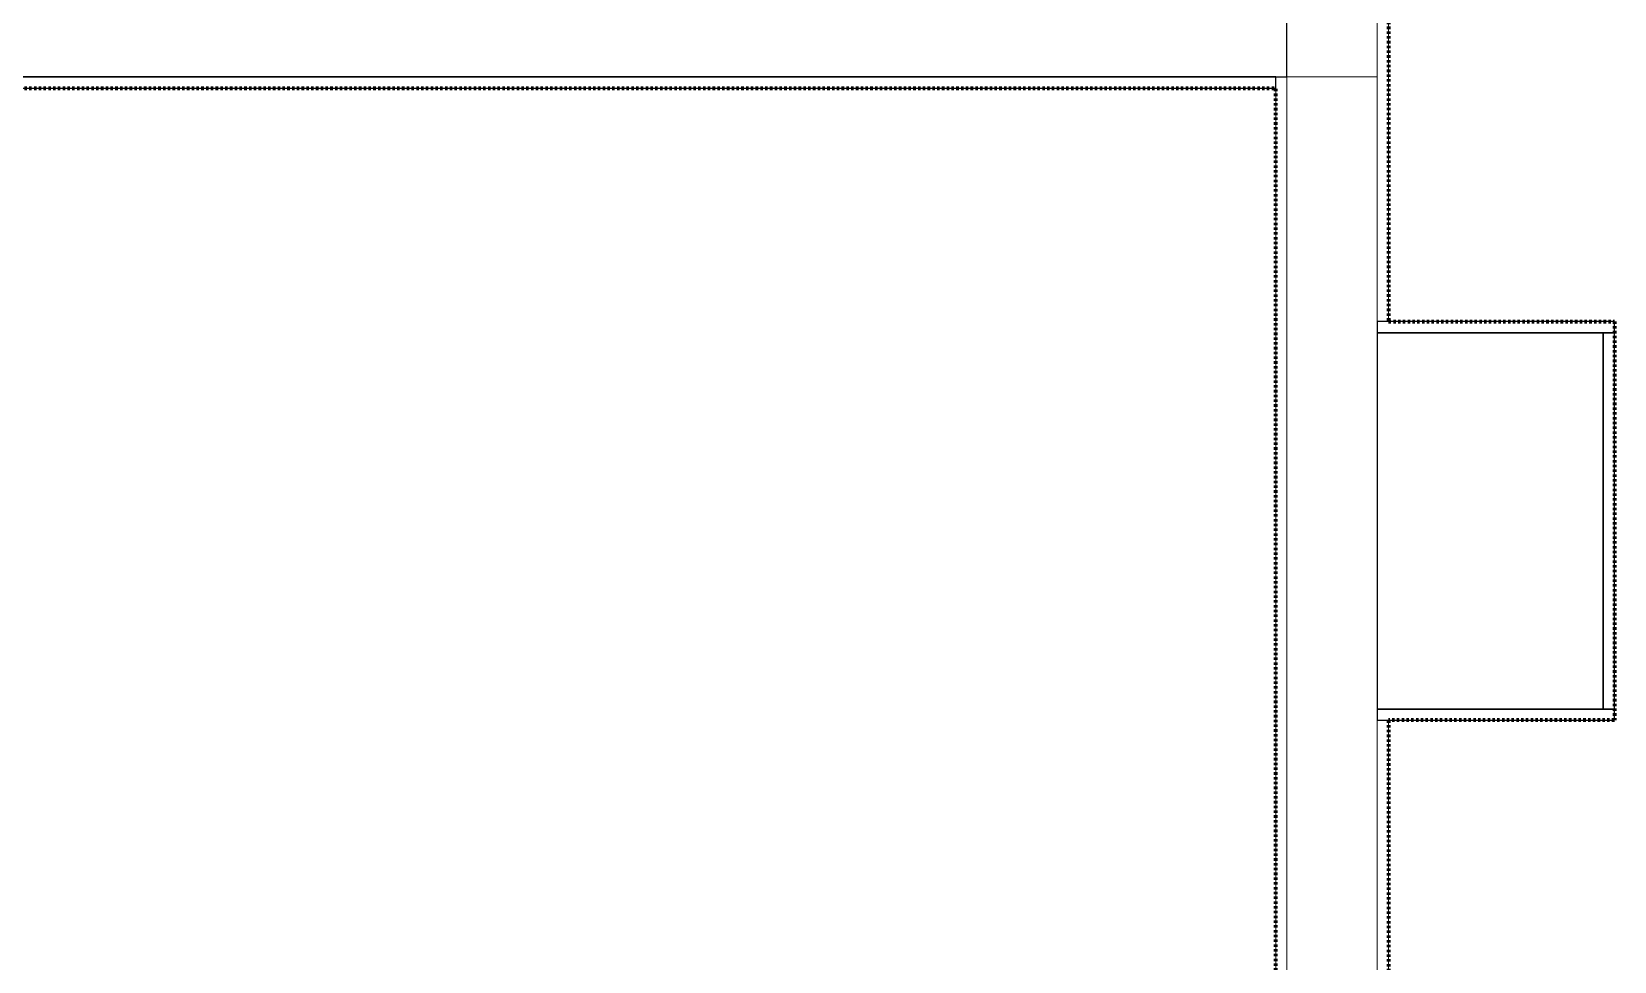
# Model space of a CAD drawing. Header units: millimetres. Extents: x -5300 to 98858, y -5196 to 93886.
# Drawn here: x 4062 to 6165, y 5415 to 6650 of the extents above; entities that cross this region are included whole.
import ezdxf

# ---------------------------------------------------------------- set-up
doc = ezdxf.new("R2010")
doc.units = ezdxf.units.MM
doc.linetypes.add('Штрих', pattern=[6.35, 3.175, -3.175])
doc.linetypes.add('Штрих_2_', pattern=[6.35, 3.175, -3.175])
for name, color, linetype, lineweight, true_color in [('_Разделитель помещений_', 4, 'Штрих', 70, 0x00ffff), ('Колонны', 7, 'Continuous', 18, 0x7f7f7f), ('Перекрытия', 7, 'Continuous', 18, 0x7f7f7f), ('Стены', 7, 'Continuous', 18, 0x7f7f7f), ('Стены разрез', 7, 'Continuous', 50, 0x7f7f7f)]:
    doc.layers.add(name, color=color, linetype=linetype, lineweight=lineweight, true_color=true_color)

# ---------------------------------------------------------------- blocks, each defined once
blk = doc.blocks.new('ПЕР-002 - ПЕР-002-240075-Подвал')
at = {"layer": 'Перекрытия', "color": 254, "true_color": 0xd4d4d4}
for p, q in [((5850, 9370), (5850, 6250)), ((5850, 6250), (5850, 9370)), ((5730, 6590), (1110, 6590)), ((1110, 6590), (5730, 6590)), ((5730, 5370), (5730, 6590)), ((5730, 6590), (5730, 5370)), ((5730, 6590), (5730, 6590)), ((5850, 6250), (6150, 6250)), ((6150, 6250), (5850, 6250)), ((5850, 6250), (5850, 6250)), ((6150, 6250), (6150, 5750)), ((6150, 5750), (6150, 6250)), ((6150, 6250), (6150, 6250)), ((6150, 5750), (5850, 5750)), ((5850, 5750), (5850, 5370)), ((5850, 5370), (5850, 5750)), ((5850, 5750), (6150, 5750)), ((5850, 5750), (5850, 5750)), ((6150, 5750), (6150, 5750))]:
    blk.add_line(p, q, dxfattribs=at)
blk = doc.blocks.new('СТ_ВОКОЛ-002 - СТ_ВОКОЛ-002 2-240345-Подвал')
at = {"layer": 'Стены', "color": 254, "true_color": 0xd4d4d4}
blk.add_line((5850, 5750), (6150, 5750), dxfattribs=at)
blk = doc.blocks.new('СТ_ВОКОЛ-002 - СТ_ВОКОЛ-002-240342-Подвал')
at = {"layer": 'Стены', "color": 254, "true_color": 0xd4d4d4}
for p, q in [((5850, 5750), (5850, 5750)), ((6165, 5750), (6165, 5750)), ((5850, 5735), (5850, 5735)), ((6165, 5735), (6165, 5735))]:
    blk.add_line(p, q, dxfattribs=at)
at = {"layer": 'Стены разрез', "color": 254, "lineweight": 25, "true_color": 0xd4d4d4}
for p, q in [((6165, 5750), (5850, 5750)), ((5850, 5750), (5850, 5735)), ((6165, 5735), (6165, 5750)), ((5850, 5735), (6165, 5735))]:
    blk.add_line(p, q, dxfattribs=at)
blk.add_blockref('СТ_ВОКОЛ-002 - СТ_ВОКОЛ-002 2-240345-Подвал', (0, 0))
blk = doc.blocks.new('СТ_ВОКОЛ-004 - СТ_ВОКОЛ-004 2-240361-Подвал')
at = {"layer": 'Стены', "color": 254, "true_color": 0xd4d4d4}
blk.add_line((6150, 6250), (5850, 6250), dxfattribs=at)
blk = doc.blocks.new('СТ_ВОКОЛ-004 - СТ_ВОКОЛ-004-240358-Подвал')
at = {"layer": 'Стены', "color": 254, "true_color": 0xd4d4d4}
for p, q in [((5850, 6265), (5850, 6265)), ((5850, 6250), (5850, 6250)), ((6165, 6265), (6165, 6265)), ((6165, 6250), (6165, 6250))]:
    blk.add_line(p, q, dxfattribs=at)
at = {"layer": 'Стены разрез', "color": 254, "lineweight": 25, "true_color": 0xd4d4d4}
for p, q in [((5850, 6265), (5850, 6250)), ((6165, 6265), (5850, 6265)), ((5850, 6250), (6165, 6250)), ((6165, 6250), (6165, 6265))]:
    blk.add_line(p, q, dxfattribs=at)
blk.add_blockref('СТ_ВОКОЛ-004 - СТ_ВОКОЛ-004 2-240361-Подвал', (0, 0))
blk = doc.blocks.new('СТ_ВОКОЛ-002 9178 - СТ_ВОКОЛ-002 2-240407-Подвал')
at = {"layer": 'Стены', "color": 254, "true_color": 0xd4d4d4}
blk.add_line((6150, 5750), (6150, 6250), dxfattribs=at)
blk = doc.blocks.new('СТ_ВОКОЛ-002 9178 - СТ_ВОКОЛ-002 9178-240404-Подвал')
at = {"layer": 'Стены', "color": 254, "true_color": 0xd4d4d4}
for p, q in [((6150, 6250), (6150, 6250)), ((6165, 6250), (6165, 6250)), ((6150, 5750), (6150, 5750)), ((6165, 5750), (6165, 5750))]:
    blk.add_line(p, q, dxfattribs=at)
at = {"layer": 'Стены разрез', "color": 254, "lineweight": 25, "true_color": 0xd4d4d4}
for p, q in [((6165, 6250), (6150, 6250)), ((6150, 6250), (6150, 5750)), ((6165, 5750), (6165, 6250)), ((6150, 5750), (6165, 5750))]:
    blk.add_line(p, q, dxfattribs=at)
blk.add_blockref('СТ_ВОКОЛ-002 9178 - СТ_ВОКОЛ-002 2-240407-Подвал', (0, 0))
blk = doc.blocks.new('СТВ_Перегородка_Кирпич 150443 - СТВ_Перегородка_Кирпич 2-246716-Подвал')
at = {"layer": 'Стены', "color": 254, "true_color": 0xd4d4d4}
blk.add_line((5850, 6590), (990, 6590), dxfattribs=at)
blk = doc.blocks.new('СТВ_Перегородка_Кирпич 150443 - СТВ_Перегородка_Кирпич 150443-246713-Подвал')
at = {"layer": 'Стены', "color": 254, "true_color": 0xd4d4d4}
for p, q in [((5715, 6590), (5715, 6590)), ((5730, 6590), (5730, 6590)), ((5715, 6575), (5715, 6575))]:
    blk.add_line(p, q, dxfattribs=at)
at = {"layer": 'Стены разрез', "color": 254, "lineweight": 25, "true_color": 0xd4d4d4}
for p, q in [((5730, 6590), (5730, 6710)), ((1110, 6590), (5730, 6590)), ((5715, 6590), (1125, 6590)), ((5715, 6575), (5715, 6590)), ((1125, 6575), (5715, 6575))]:
    blk.add_line(p, q, dxfattribs=at)
blk.add_blockref('СТВ_Перегородка_Кирпич 150443 - СТВ_Перегородка_Кирпич 2-246716-Подвал', (0, 0))
blk = doc.blocks.new('СТВ_Перегородка_Кирпич 156547 - СТВ_Перегородка_Кирпич 2-246843-Подвал')
at = {"layer": 'Стены', "color": 254, "true_color": 0xd4d4d4}
blk.add_line((5850, 0), (5850, 13370), dxfattribs=at)
blk = doc.blocks.new('СТВ_Перегородка_Кирпич 156547 - СТВ_Перегородка_Кирпич-246836-Подвал')
at = {"layer": 'Стены', "color": 254, "true_color": 0xd4d4d4}
for p, q in [((5730, 13490), (5730, 150)), ((5850, 13490), (5850, 150)), ((5850, 11235), (5850, 6265)), ((5865, 11235), (5865, 6265)), ((5730, 5370), (5730, 9370)), ((5730, 9370), (5730, 5370)), ((5850, 9370), (5850, 5370)), ((5850, 9370), (5850, 5370)), ((5850, 6265), (5850, 9370)), ((5850, 9370), (5850, 6265)), ((5865, 9370), (5865, 6265)), ((5865, 9370), (5865, 6265)), ((5715, 5370), (5715, 6590)), ((5715, 6590), (5730, 6590)), ((5715, 6590), (5715, 6590)), ((5730, 6590), (5715, 6590)), ((5730, 6590), (5715, 6590)), ((5715, 6590), (5715, 170)), ((5715, 6590), (5715, 6590)), ((5715, 6590), (5715, 5370)), ((5730, 6590), (5730, 170)), ((5730, 6590), (5730, 6590)), ((5730, 6590), (5730, 5370)), ((5730, 6590), (5730, 5370)), ((5730, 6590), (5730, 6590)), ((5850, 6265), (5865, 6265)), ((5850, 6265), (5865, 6265)), ((5850, 6265), (5850, 6265)), ((5865, 6265), (5850, 6265)), ((5850, 6265), (5850, 6265)), ((5865, 6265), (5865, 6265)), ((5865, 6265), (5865, 6265)), ((5850, 5370), (5850, 5735)), ((5850, 5735), (5865, 5735)), ((5865, 5735), (5850, 5735)), ((5850, 5735), (5850, 5735)), ((5865, 5735), (5850, 5735)), ((5850, 5735), (5850, 170)), ((5850, 5735), (5850, 5735)), ((5850, 5735), (5850, 5370)), ((5865, 5735), (5865, 170)), ((5865, 5735), (5865, 5735)), ((5865, 5735), (5865, 5370)), ((5865, 5735), (5865, 5370)), ((5865, 5735), (5865, 5735))]:
    blk.add_line(p, q, dxfattribs=at)
blk = doc.blocks.new('СТВ_Перегородка_Кирпич 156547 - СТВ_Перегородка_Кирпич 156547-246840-Подвал')
for name in ['СТВ_Перегородка_Кирпич 156547 - СТВ_Перегородка_Кирпич-246836-Подвал', 'СТВ_Перегородка_Кирпич 156547 - СТВ_Перегородка_Кирпич 2-246843-Подвал']:
    blk.add_blockref(name, (0, 0))
blk = doc.blocks.new('КОЛ-002 300х500 300 x 500 - КОЛ-002 300х500 300 x 500-384424-Подвал')
at = {"layer": 'Колонны', "color": 254, "lineweight": 25, "true_color": 0xd4d4d4}
for p, q in [((150, 250), (-150, 250)), ((-150, 250), (-150, -250)), ((150, -250), (150, 250)), ((-150, -250), (150, -250))]:
    blk.add_line(p, q, dxfattribs=at)
at = {"layer": 'Колонны', "color": 254, "true_color": 0xd4d4d4}
for p, q in [((-150, 250), (-150, 250)), ((150, 250), (150, 250)), ((-150, -250), (-150, -250)), ((150, -250), (150, -250))]:
    blk.add_line(p, q, dxfattribs=at)

msp = doc.modelspace()

# ---------------------------------------------------------------- linework, layer by layer
at = {"layer": '_Разделитель помещений_', "color": 131, "linetype": 'Штрих_2_', "true_color": 0xaaffff}
for p, q in [((5865, 11235), (5865, 6265)), ((1125, 6575), (5715, 6575)), ((5715, 170), (5715, 6575)), ((5865, 6265), (6165, 6265)), ((6165, 6265), (6165, 5735)), ((6165, 5735), (5865, 5735)), ((5865, 5735), (5865, 170))]:
    msp.add_line(p, q, dxfattribs=at)

# ---------------------------------------------------------------- block references
at = {"layer": 'Колонны', "color": 254, "true_color": 0xd4d4d4}
msp.add_blockref('КОЛ-002 300х500 300 x 500 - КОЛ-002 300х500 300 x 500-384424-Подвал', (6000, 6000), dxfattribs=at)
at = {"layer": 'Перекрытия', "color": 254, "true_color": 0xd4d4d4}
msp.add_blockref('ПЕР-002 - ПЕР-002-240075-Подвал', (0, 0), dxfattribs=at)
at = {"layer": 'Стены', "color": 254, "true_color": 0xd4d4d4}
for name in ['СТВ_Перегородка_Кирпич 156547 - СТВ_Перегородка_Кирпич 156547-246840-Подвал', 'СТВ_Перегородка_Кирпич 150443 - СТВ_Перегородка_Кирпич 150443-246713-Подвал', 'СТ_ВОКОЛ-004 - СТ_ВОКОЛ-004-240358-Подвал', 'СТ_ВОКОЛ-002 9178 - СТ_ВОКОЛ-002 9178-240404-Подвал', 'СТ_ВОКОЛ-002 - СТ_ВОКОЛ-002-240342-Подвал']:
    msp.add_blockref(name, (0, 0), dxfattribs=at)

doc.saveas('drawing.dxf')
